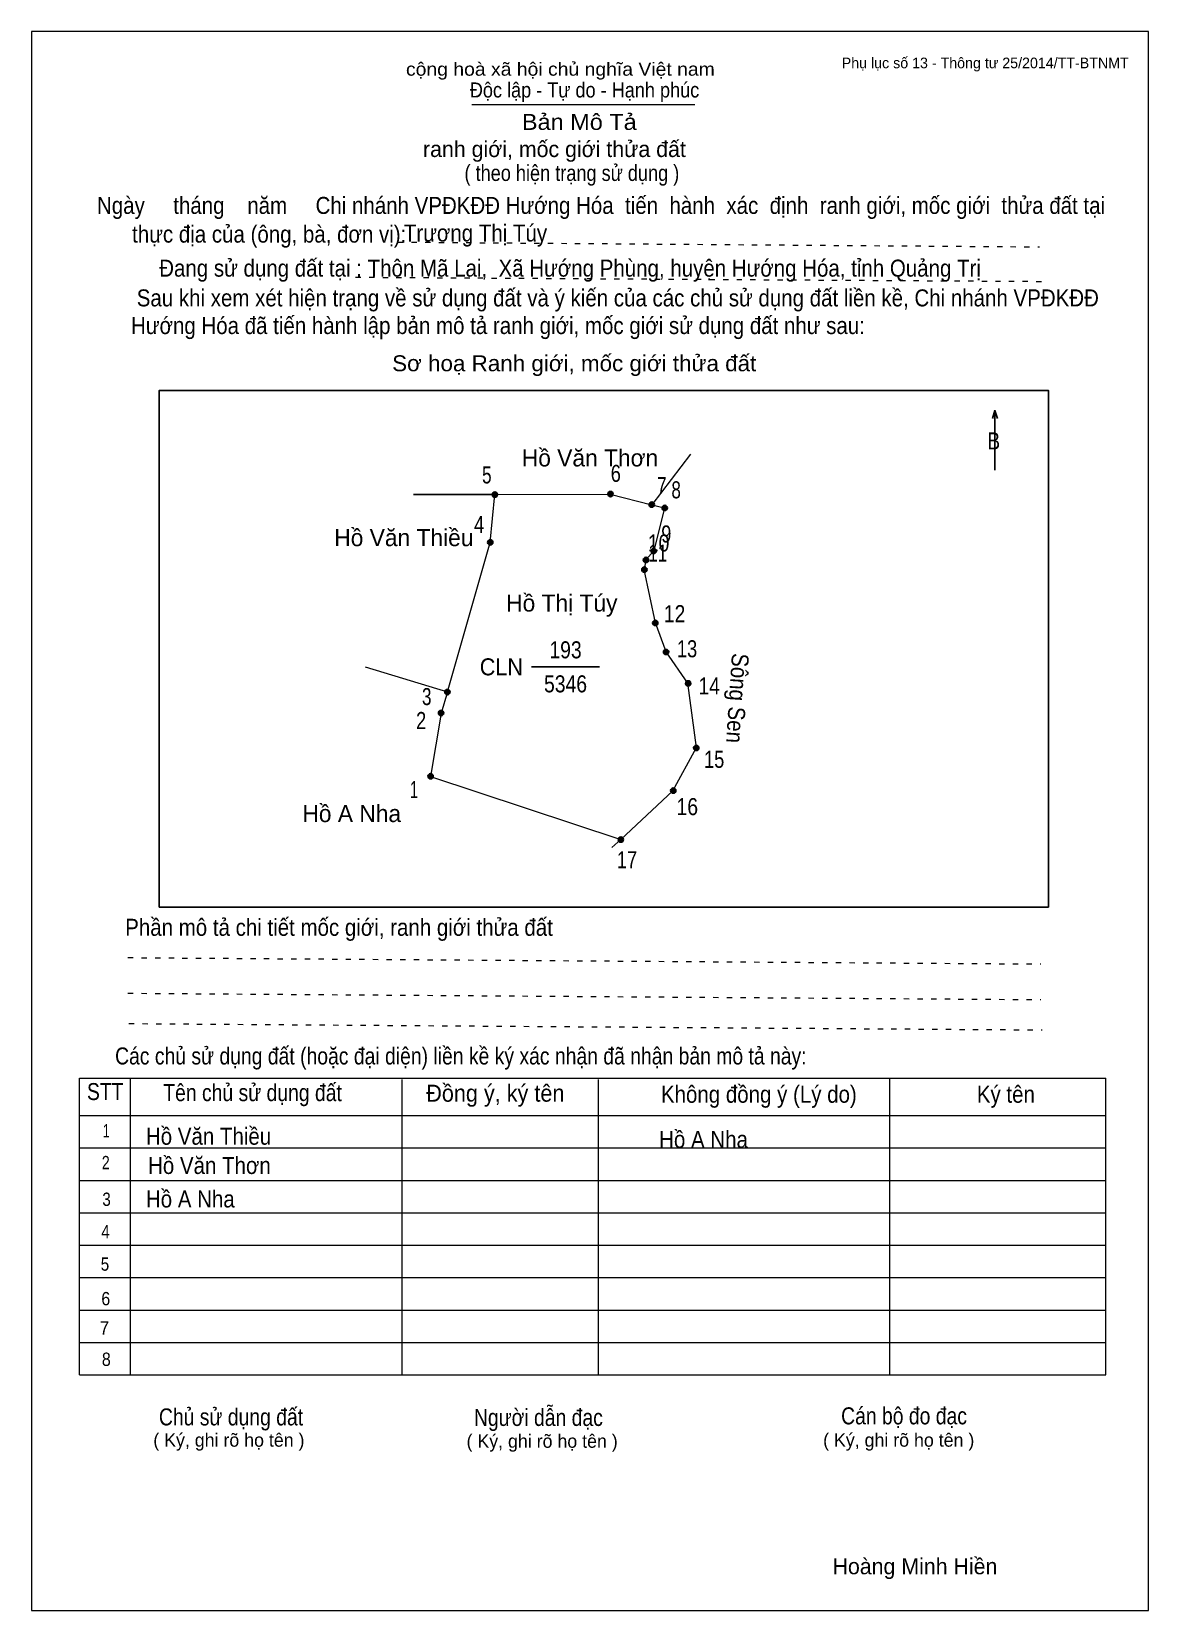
# Model space of a CAD drawing. Header units: centimetres. Extents: x 0 to 21, y 0 to 29.7.
import ezdxf
from ezdxf.enums import TextEntityAlignment as Align

# ---------------------------------------------------------------- set-up
doc = ezdxf.new("R2010")
doc.units = ezdxf.units.CM
doc.header["$LTSCALE"] = 0.13
doc.linetypes.add('DOTTED', pattern=[1.5, 0.3, -1.2])
for name, color, linetype, lineweight in [('1', 7, 'Continuous', 13), ('32', 7, 'Continuous', 25), ('33', 7, 'Continuous', 25), ('6', 7, 'Continuous', 13), ('62', 7, 'Continuous', 13)]:
    doc.layers.add(name, color=color, linetype=linetype, lineweight=lineweight)
doc.layers.add('34', color=7, linetype='Continuous')
doc.layers.add('63', color=7, linetype='Continuous')

msp = doc.modelspace()

# ---------------------------------------------------------------- hatches: boundary and pattern name
at = {"layer": '32'}
for points in [[(8.7606, 20.9908, 1), (8.6606, 20.9908, 1)], [(10.9362, 21, 1), (10.8362, 21, 1)], [(11.711, 20.802, 1), (11.611, 20.802, 1)], [(11.9545, 20.74, 1), (11.8545, 20.74, 1)], [(8.6741, 20.0907, 1), (8.5741, 20.0907, 1)], [(11.7473, 19.9296, 1), (11.6473, 19.9296, 1)], [(11.573, 19.5799, 1), (11.473, 19.5799, 1)], [(11.6021, 19.7614, 1), (11.5021, 19.7614, 1)], [(11.777, 18.5755, 1), (11.677, 18.5755, 1)], [(11.9809, 18.0291, 1), (11.8809, 18.0291, 1)], [(7.8677, 17.2749, 1), (7.7677, 17.2749, 1)], [(12.3953, 17.4392, 1), (12.2953, 17.4392, 1)], [(7.7503, 16.8803, 1), (7.6503, 16.8803, 1)], [(12.5484, 16.2237, 1), (12.4484, 16.2237, 1)], [(7.5523, 15.6924, 1), (7.4523, 15.6924, 1)], [(12.1168, 15.4219, 1), (12.0168, 15.4219, 1)], [(11.1303, 14.5, 1), (11.0303, 14.5, 1)]]:
    msp.add_hatch(color=256, dxfattribs=at).paths.add_polyline_path(points)

# ---------------------------------------------------------------- linework, layer by layer
at = {"layer": '1', "lineweight": 25}
msp.add_line((8.71, 20.99), (7.18, 20.99), dxfattribs=at)
at = {"layer": '1'}
msp.add_lwpolyline([(21, 0), (21, 29.7), (0, 29.7), (0, 0)], close=True, dxfattribs=at)
at = {"layer": '32'}
for centre in [(8.7106, 20.9908), (10.8862, 21), (11.661, 20.802), (11.9045, 20.74), (8.6241, 20.0907), (11.6973, 19.9296), (11.523, 19.5799), (11.5521, 19.7614), (11.727, 18.5755), (11.9309, 18.0291), (7.8177, 17.2749), (12.3453, 17.4392), (7.7003, 16.8803), (12.4984, 16.2237), (7.5023, 15.6924), (12.0668, 15.4219), (11.0803, 14.5)]:
    msp.add_circle(centre, 0.05, dxfattribs=at)
at = {"layer": '33'}
msp.add_line((9.4, 17.75), (10.68, 17.75), dxfattribs=at)
at = {"layer": '6'}
for p, q in [((12.39, 21.75), (11.66, 20.8)), ((6.27, 17.75), (7.82, 17.28))]:
    msp.add_line(p, q, dxfattribs=at)
for points in [[(7.82, 17.28), (8.62, 20.09), (8.71, 20.99)], [(8.71, 20.99), (10.88, 21), (11.66, 20.8)], [(11.66, 20.8), (11.9, 20.74), (11.7, 19.93)], [(11.7, 19.93), (11.55, 19.76), (11.52, 19.58)], [(11.08, 14.5), (12.06, 15.42), (12.5, 16.23), (12.34, 17.44), (11.93, 18.03), (11.73, 18.58), (11.52, 19.58)], [(7.82, 17.28), (7.7, 16.88), (7.5, 15.69)], [(7.5, 15.69), (11.08, 14.5), (10.91, 14.35)]]:
    msp.add_lwpolyline(points, dxfattribs=at)
at = {"layer": '62'}
for p, q in [((8.28, 28.33), (12.47, 28.33)), ((0.9, 10.01), (20.2, 10.01)), ((0.9, 4.43), (0.9, 10.01)), ((1.86, 4.43), (1.86, 10.01)), ((6.97, 4.43), (6.97, 9.99)), ((10.66, 4.43), (10.66, 9.99)), ((16.14, 4.43), (16.14, 10.01)), ((20.2, 4.43), (20.2, 10.01)), ((0.9, 9.31), (20.2, 9.31)), ((0.9, 8.7), (20.2, 8.7)), ((0.9, 8.09), (20.2, 8.09)), ((0.9, 7.48), (20.2, 7.48)), ((0.9, 6.87), (20.2, 6.87)), ((0.9, 6.26), (20.2, 6.26)), ((0.9, 5.65), (20.2, 5.65)), ((0.9, 5.04), (20.2, 5.04)), ((0.9, 4.43), (20.2, 4.43))]:
    msp.add_line(p, q, dxfattribs=at)
at = {"layer": '62', "linetype": 'DOTTED'}
for p, q in [((6.89, 25.74), (18.95, 25.65)), ((6.09, 25.08), (19.04, 25)), ((1.81, 12.28), (18.98, 12.16)), ((1.81, 11.61), (18.98, 11.49)), ((1.83, 11.04), (19, 10.92))]:
    msp.add_line(p, q, dxfattribs=at)
at = {"layer": '62', "lineweight": 25}
for p, q in [((18.11, 22.58), (18.11, 21.45)), ((18.11, 22.57), (18.07, 22.42)), ((18.11, 22.57), (18.16, 22.42))]:
    msp.add_line(p, q, dxfattribs=at)
msp.add_lwpolyline([(2.4, 13.23), (19.12, 13.23), (19.12, 22.95), (2.4, 22.95)], close=True, dxfattribs=at)

# ---------------------------------------------------------------- texts
at = {"layer": '32'}
for s, width, p in [('5', 0.75, (8.56, 21.2)), ('6', 0.8, (10.985, 21.23)), ('7', 0.75, (11.85, 21)), ('8', 0.75, (12.12, 20.92)), ('4', 0.8, (8.415, 20.27)), ('10', 0.85, (11.79, 19.92)), ('9', 0.8, (11.935, 20.09)), ('11', 0.75, (11.775, 19.73)), ('12', 0.85, (12.09, 18.59)), ('13', 0.8, (12.325, 17.93)), ('14', 0.85, (12.74, 17.23)), ('3', 0.75, (7.43, 17.03)), ('2', 0.8, (7.325, 16.58)), ('15', 0.8, (12.835, 15.85)), ('1', 0.65, (7.19, 15.28)), ('16', 0.85, (12.33, 14.96)), ('17', 0.8, (11.195, 13.96))]:
    msp.add_text(s, height=0.32, dxfattribs=dict(at, width=width)).set_placement(p, align=Align.CENTER)
at = {"layer": '33'}
for s, p in [('Hồ Văn Thơn', (10.5, 21.52)), ('Hồ Văn Thiều', (7, 20.02)), ('Hồ Thị Túy', (9.97, 18.79)), ('Hồ A Nha', (6.02, 14.83))]:
    msp.add_text(s, height=0.32, dxfattribs=at).set_placement(p, align=Align.CENTER)
at = {"layer": '33', "width": 0.85}
for s, p in [('193', (10.04, 17.91)), ('5346', (10.04, 17.27))]:
    msp.add_text(s, height=0.32, dxfattribs=at).set_placement(p, align=Align.CENTER)
at = {"layer": '33', "width": 0.95}
msp.add_text('CLN', height=0.32, dxfattribs=at).set_placement((9.24, 17.59), align=Align.RIGHT)
at = {"layer": '33', "width": 0.9}
msp.add_text('Sông Sen', height=0.32, rotation=266.236, dxfattribs=at).set_placement((13.1148, 17.1705), align=Align.CENTER)
at = {"layer": '34', "width": 0.9}
for s, p in [('Trương Thị Túy', (7, 25.75)), ('Hồ Văn Thiều', (2.15, 8.76)), ('Hồ A Nha', (11.8, 8.7)), ('Hồ Văn Thơn', (2.19, 8.21)), ('Hồ A Nha', (2.15, 7.58))]:
    msp.add_text(s, height=0.32, dxfattribs=at).set_placement(p)
at = {"layer": '62'}
for s, height, width, p in [('cộng hoà xã hội chủ nghĩa Việt nam', 0.2474, 1.1, (7.04, 28.87)), ('Độc lập - Tự do - Hạnh phúc', 0.2828, 0.9, (8.24, 28.46)), ('Bản Mô Tả', 0.3, 1.1, (9.22, 27.85)), ('( theo hiện trạng sử dụng )', 0.3, 0.85, (8.14, 26.89)), ('Ngày     tháng    năm     Chi nhánh VPĐKĐĐ Hướng Hóa  tiến  hành  xác  định  ranh giới, mốc giới  thửa đất tại ', 0.32, 0.9, (1.23, 26.27)), ('thực địa của (ông, bà, đơn vị): ', 0.32, 0.9, (1.89, 25.73)), ('Đang sử dụng đất tại : Thôn Mã Lai,  Xã Hướng Phùng, huyện Hướng Hóa, tỉnh Quảng Trị', 0.32, 0.9, (2.4, 25.09)), (' Sau khi xem xét hiện trạng về sử dụng đất và ý kiến của các chủ sử dụng đất liền kề, Chi nhánh VPĐKĐĐ ', 0.32, 0.9, (1.87, 24.53)), ('Hướng Hóa đã tiến hành lập bản mô tả ranh giới, mốc giới sử dụng đất như sau:', 0.32, 0.9, (1.87, 24.01)), ('Sơ hoạ Ranh giới, mốc giới thửa đất', 0.3, 1.05, (6.78, 23.31)), ('B', 0.32, 0.85, (17.97, 21.84)), ('Phần mô tả chi tiết mốc giới, ranh giới thửa đất ', 0.32, 0.9, (1.76, 12.69)), ('Các chủ sử dụng đất (hoặc đại diện) liền kề ký xác nhận đã nhận bản mô tả này:', 0.32, 0.85, (1.57, 10.27))]:
    msp.add_text(s, height=height, dxfattribs=dict(at, width=width)).set_placement(p)
msp.add_text('ranh giới, mốc giới thửa đất', height=0.3, dxfattribs=at).set_placement((7.36, 27.34))
for s, height, width, p in [('STT', 0.32, 0.85, (1.385, 9.6)), ('Tên chủ sử dụng đất', 0.32, 0.85, (4.155, 9.58)), ('Đồng ý, ký tên', 0.32, 0.95, (8.72, 9.57)), ('Không đồng ý (Lý do)', 0.32, 0.9, (13.675, 9.55)), ('Ký tên', 0.32, 0.9, (18.32, 9.55)), ('1', 0.25, 0.7, (1.405, 8.9)), ('2', 0.25, 0.8, (1.395, 8.3)), ('3', 0.25, 0.85, (1.41, 7.61)), ('4', 0.25, 0.85, (1.39, 7)), ('5', 0.25, 0.85, (1.38, 6.39)), ('6', 0.25, 0.9, (1.395, 5.74)), ('7', 0.25, 0.95, (1.37, 5.19)), ('8', 0.25, 0.9, (1.405, 4.6)), ('Người dẫn đạc', 0.32, 0.85, (9.53, 3.47)), ('Chủ sử dụng đất', 0.32, 0.85, (3.75, 3.48)), ('Cán bộ đo đạc', 0.32, 0.85, (16.405, 3.5))]:
    msp.add_text(s, height=height, dxfattribs=dict(at, width=width)).set_placement(p, align=Align.CENTER)
for p in [(3.71, 3.08), (9.6, 3.06), (16.305, 3.08)]:
    msp.add_text('( Ký, ghi rõ họ tên )', height=0.25, dxfattribs=at).set_placement(p, align=Align.CENTER)
at = {"layer": '63'}
msp.add_text('Phụ lục số 13 - Thông tư 25/2014/TT-BTNMT', height=0.2, dxfattribs=at).set_placement((20.63, 29.01), align=Align.RIGHT)
msp.add_text('Hoàng Minh Hiền', height=0.3, dxfattribs=at).set_placement((16.61, 0.68), align=Align.CENTER)

doc.saveas('drawing.dxf')
